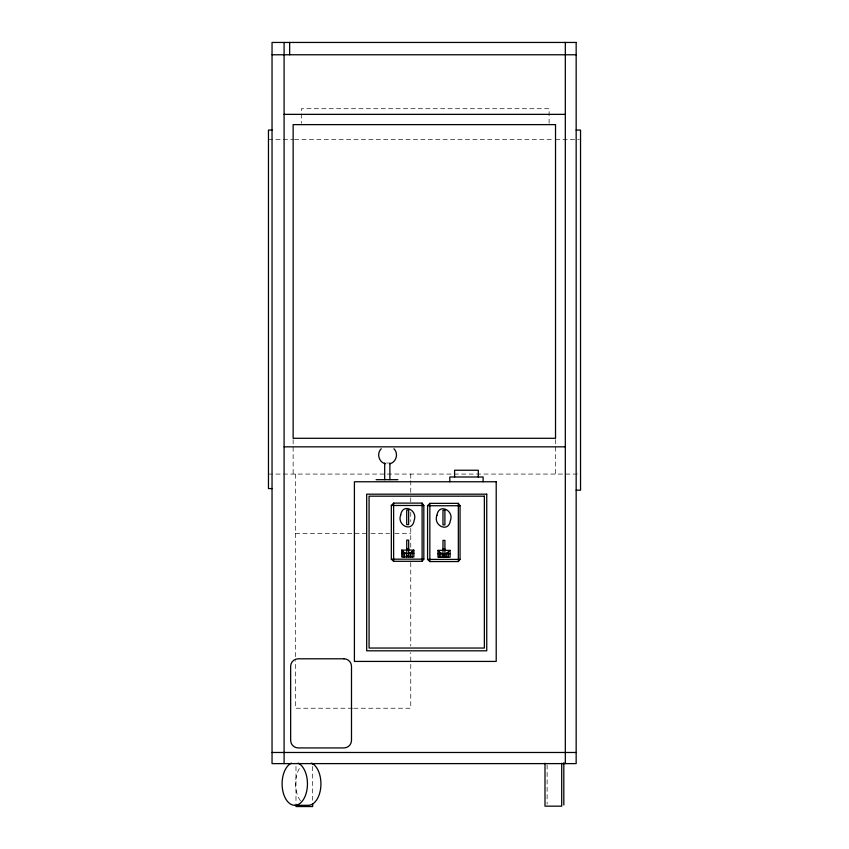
<?xml version="1.0" encoding="UTF-8"?>
<svg xmlns="http://www.w3.org/2000/svg" width="849" height="849" viewBox="0 0 849 849"><rect width="100%" height="100%" fill="white"/><g stroke="black" fill="none" stroke-linecap="round" stroke-linejoin="round"><path stroke-width="0.64" stroke-dasharray="4.25 3.18" d="M268.464 139.342L293.138 139.342M294.465 139.342L554.195 139.342M555.522 139.342L579.22 139.342M386.603 463.013L388.587 463.013M268.464 474.071L580.536 474.071M295.463 533.395L365.696 533.395M371.002 533.395L389.553 533.395M394.849 533.395L410.757 533.395M352.452 708.236L295.463 708.236L295.463 660.543M353.768 708.236L410.757 708.236L410.757 652.605M555.522 439.612L555.522 474.071M549.112 123.296L549.112 108.714L301.427 108.714L301.427 123.296M547.117 764.896L547.117 804.226M410.757 474.071L410.757 479.345M410.757 480.661L410.757 492.526M410.757 497.801L410.757 501.759M410.757 512.297L410.757 521.53M410.757 528.12L410.757 549.282M410.757 562.537L410.757 645.972M312.676 766.488L312.676 800.267M295.983 766.488L295.983 803.674M295.463 474.071L295.463 659.28M293.138 439.612L293.138 474.071M300.535 800.872A21.469 12.682 -90 0 1 300.535 766.806"/><path stroke-width="1.27" d="M381.243 448.76C376.415 453.302 378.803 462.227 385.255 463.756M422.102 561.306L423.831 559.162L423.831 505.484L422.102 503.107L393.618 503.107L391.325 505.484L391.325 559.162L393.618 561.306L422.102 561.306L422.102 503.107M458.333 561.56L460.062 559.417L460.062 505.739L458.333 503.351L429.849 503.351L427.567 505.739L427.567 559.417L429.849 561.56L458.333 561.56L458.333 503.351M408.687 553.442L410.407 552.975L413.866 550.11L413.866 556.986L401.736 556.986L401.736 550.11L413.866 550.11M444.918 553.697L446.648 553.219L450.097 550.364L450.097 557.241L437.967 557.241L437.967 550.364L450.097 550.364M389.893 463.756C396.345 462.227 398.743 453.302 393.915 448.76M272.041 54.771L576.163 54.771M284.097 114.36L565.317 114.36M272.041 130.067L268.464 130.067L268.464 488.589L272.041 488.589M576.163 130.067L580.536 130.067L580.536 490.181L576.163 490.181M284.097 446.839L565.317 446.839M376.096 479.685L397.905 479.685M391.325 505.484L423.831 505.484M427.567 505.739L460.062 505.739M406.745 548.751L408.687 548.751M442.976 548.995L444.918 548.995M401.736 553.442L413.866 553.442M437.967 553.697L450.097 553.697M406.745 555.639L408.687 555.639M442.976 555.893L444.918 555.893M391.325 559.162L423.831 559.162M427.567 559.417L460.062 559.417M272.041 752.479L576.163 752.479M294.773 805.308L308.251 805.308A21.469 12.682 -90 0 0 320.826 786.641A21.469 12.682 -90 0 0 311.53 763.102M437.967 550.364L440.811 553.113L442.976 553.697M401.736 550.11L404.58 552.869L406.745 553.442M565.317 42.45L565.317 763.612M563.821 762.752L563.821 804.958M561.698 763.219L561.698 806.157L544.994 806.157L544.994 763.219M483.113 481.765L483.113 477L449.779 477L449.779 481.765M478.305 477L478.305 470.24L454.586 470.24L454.586 477M448.368 551.988L448.368 557.241M446.648 553.219L446.648 557.241M444.918 557.241L444.918 540.378L442.976 540.378L442.976 557.241M440.811 553.113L440.811 557.241M439.358 551.786L439.358 557.241M429.849 503.351L429.849 561.56M412.136 551.733L412.136 556.986M410.407 552.975L410.407 556.986M408.687 556.986L408.687 540.123L406.745 540.123L406.745 556.986M404.58 552.869L404.58 556.986M403.126 551.532L403.126 556.986M393.618 503.107L393.618 561.306M389.882 463.013L389.882 479.685M384.682 463.013L384.682 479.685M312.676 763.612L312.676 764.344M312.676 803.674L312.676 806.55L295.983 806.55L295.983 805.818M289.658 42.45L289.658 54.771M284.097 42.45L284.097 763.612M298.063 763.102A21.469 12.682 -90 0 1 305.162 796.16A21.469 12.682 -90 0 1 284.394 796.16A21.469 12.682 -90 0 1 291.494 763.102M400.696 515.078C396.621 525.202 412.359 533.034 414.132 520.373C418.207 510.249 402.458 502.417 400.696 515.078M436.927 515.332C432.852 525.457 448.601 533.289 450.363 520.628C454.438 510.504 438.7 502.672 436.927 515.332M576.163 42.45L272.041 42.45L272.041 763.612L576.163 763.612L576.163 42.45M555.522 124.623L293.138 124.623L293.138 438.296L555.522 438.296L555.522 124.623M496.209 481.765L354.404 481.765L354.404 661.424L496.209 661.424L496.209 481.765M486.742 494.182L366.683 494.182L366.683 650.812L486.742 650.812L486.742 494.182M484.365 496.177L369.071 496.177L369.071 648.042L484.365 648.042L484.365 496.177M408.666 510.069L406.724 510.069L406.724 524.618L408.666 524.618L408.666 510.069M444.897 510.323L442.966 510.323L442.966 524.873L444.897 524.873L444.897 510.323M343.951 658.803L298.201 658.803A7.545 7.545 0 0 0 290.655 666.348L290.655 740.381A7.545 7.545 0 0 0 298.201 747.927L343.951 747.927A7.545 7.545 0 0 0 351.497 740.381L351.497 666.348A7.545 7.545 0 0 0 343.951 658.803"/></g></svg>
